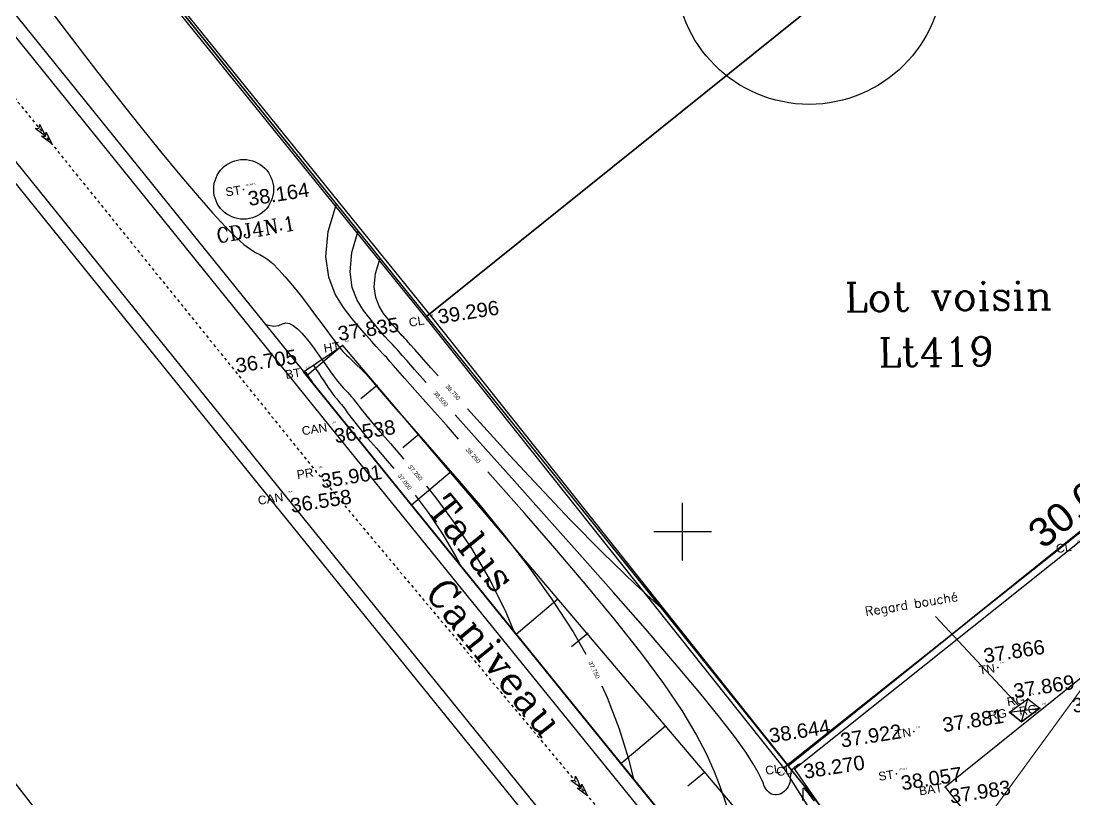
# Model space of a CAD drawing. Header units: metres. Extents: x 394092 to 394268, y 588562 to 588788.
# Drawn here: x 394152.08 to 394188.6, y 588640.69 to 588667.7 of the extents above; entities that cross this region are included whole.
import ezdxf
from ezdxf.enums import TextEntityAlignment as Align

# ---------------------------------------------------------------- set-up
doc = ezdxf.new("R2010")
doc.units = ezdxf.units.M
doc.linetypes.add('ACAD_ISO03W100', pattern=[30, 12, -18])
for name, color, linetype in [('BAS TALURE', 9, 'Continuous'), ('BATIMENT', 6, 'Continuous'), ('CADRE', 7, 'Continuous'), ('CANIVEAU', 5, 'Continuous'), ('Carroyage(1)_Croix', 7, 'Continuous'), ('CLOTURE', 7, 'Continuous'), ('CN_01_00', 7, 'Continuous'), ('Cotation Courbes de niveau', 7, 'Continuous'), ('Cotation Linéaire', 1, 'Continuous'), ('HAUT TALURE', 8, 'Continuous'), ('IL', 70, 'Continuous'), ('ILOT', 70, 'Continuous'), ('L', 10, 'Continuous'), ('REGARD', 1, 'Continuous'), ('Talus', 35, 'Continuous'), ('TF', 160, 'Continuous'), ('TopoAlt', 150, 'Continuous'), ('TopoCod', 1, 'Continuous'), ('TOPOJIS', 7, 'Continuous'), ('TopoMat', 3, 'Continuous')]:
    doc.layers.add(name, color=color, linetype=linetype)
doc.styles.add('ROMANC', font='romanc.shx', dxfattribs={"height": 10})
doc.styles.get("Standard").update_dxf_attribs({"font": 'arial.ttf'})
doc.dimstyles.new('ISO-25', dxfattribs={"dimtxt": 2.5, "dimasz": 2.5, "dimexe": 1.25, "dimexo": 0.625, "dimtad": 1, "dimdec": 3, "dimzin": 1, "dimtxsty": 'Standard', "dimcen": 2.5, "dimadec": 0, "dimazin": 0, "dimtfac": 1, "dimtdec": 3, "dimtmove": 0, "dimatfit": 3, "dimfxl": 1, "dimarcsym": 0})

# ---------------------------------------------------------------- blocks, each defined once
blk = doc.blocks.new('TCPOINT')
at = {"color": 0}
blk.add_point((0, 0), dxfattribs=at)
at = {"layer": 'TopoAlt'}
blk.add_attdef('ALT', text='', height=0.5, dxfattribs=at).set_placement((0.1, -0.1), align=Align.TOP_LEFT)
at = {"layer": 'TopoCod'}
blk.add_attdef('COD', text='', height=0.3, dxfattribs=at).set_placement((-0.1, 0), align=Align.MIDDLE_RIGHT)
at = {"layer": 'TopoMat'}
blk.add_attdef('MAT', (0.1, 0.1), '', height=0.3, dxfattribs=at)
blk = doc.blocks.new('ffgh')
at = {"color": 0, "flags": 128}
for points in [[(394337.682, 588987.472), (394337.821, 588987.906), (394337.892, 588987.467), (394337.892, 588987.467), (394337.79, 588987.558), (394337.682, 588987.472)], [(394337.682, 588987.472), (394337.821, 588987.906), (394337.892, 588987.467), (394337.892, 588987.467), (394337.79, 588987.558), (394337.682, 588987.472)], [(394337.65, 588987.123), (394337.79, 588987.558), (394337.86, 588987.118), (394337.86, 588987.118), (394337.758, 588987.21), (394337.65, 588987.123)]]:
    blk.add_lwpolyline(points, dxfattribs=at)
blk = doc.blocks.new('*D14')
at = {"layer": 'Defpoints', "color": 0, "transparency": 16777216}
for p in [(394120.614, 588761.996), (394247.991, 588603.509), (394247.991, 588603.509)]:
    blk.add_point(p, dxfattribs=at)
at = {"color": 0, "lineweight": 13, "transparency": 16777216, "insert": (394185.492, 588683.709), "char_height": 1.5, "attachment_point": 5, "rotation": 308.7891}
blk.add_mtext('203,330', dxfattribs=at)

msp = doc.modelspace()

# ---------------------------------------------------------------- hatches: boundary and pattern name
at = {"layer": 'BATIMENT', "lineweight": 13}
h = msp.add_hatch(dxfattribs=at)
h.set_pattern_fill('ANSI31', color=256, angle=8.91865)
h.set_pattern_definition([(53.91864724, (95911.749, -54374.0705), (-2.565976575, 1.869863422), [])])
h.paths.add_polyline_path([(394199.1027, 588653.2039), (394184.0994, 588641.1411), (394195.9924, 588626.1627), (394208.4362, 588610.8923), (394216.9051, 588617.404), (394210.8939, 588624.9088), (394211.3172, 588630.5132), (394214.9368, 588633.462)])
h.paths.add_polyline_path([(394192.1631, 588649.2622), (394194.5261, 588649.633), (394194.4073, 588650.3901), (394192.0443, 588650.0193)], flags=25)
h.paths.add_polyline_path([(394195.6969, 588649.7849), (394198.0598, 588650.1558), (394197.941, 588650.9129), (394195.578, 588650.5421)], flags=24)
h.paths.add_polyline_path([(394195.0566, 588650.8333), (394197.4196, 588651.2041), (394197.3008, 588651.9612), (394194.9378, 588651.5904)], flags=25)
h.paths.add_polyline_path([(394194.2637, 588652.8001), (394196.6267, 588653.1709), (394196.5078, 588653.928), (394194.1449, 588653.5572)], flags=9)
h.paths.add_polyline_path([(394199.2598, 588652.7224), (394201.6228, 588653.0932), (394201.504, 588653.8503), (394199.141, 588653.4795)], flags=9)
h.paths.add_polyline_path([(394215.0236, 588632.73), (394217.3866, 588633.1008), (394217.2677, 588633.8579), (394214.9048, 588633.4871)], flags=9)
h.paths.add_polyline_path([(394211.404, 588629.7812), (394213.7669, 588630.152), (394213.6481, 588630.9091), (394211.2852, 588630.5383)], flags=25)
h.paths.add_polyline_path([(394211.1741, 588625.3439), (394213.5371, 588625.7147), (394213.4183, 588626.4718), (394211.0553, 588626.101)], flags=25)
h.paths.add_polyline_path([(394210.9807, 588624.1768), (394213.3437, 588624.5476), (394213.2249, 588625.3047), (394210.8619, 588624.9339)], flags=24)
h.paths.add_polyline_path([(394212.6209, 588619.7326), (394214.9838, 588620.1035), (394214.865, 588620.8606), (394212.5021, 588620.4897)], flags=24)
h.paths.add_polyline_path([(394216.5418, 588617.6874), (394218.9048, 588618.0582), (394218.786, 588618.8153), (394216.423, 588618.4445)], flags=9)
h.paths.add_polyline_path([(394216.906, 588616.8393), (394219.2688, 588617.2101), (394219.1501, 588617.9667), (394216.7873, 588617.5959)], flags=9)
h.paths.add_polyline_path([(394203.7539, 588613.2918), (394206.1168, 588613.6626), (394205.998, 588614.4197), (394203.6351, 588614.0489)], flags=25)
h.paths.add_polyline_path([(394203.1194, 588617.1802), (394205.4823, 588617.551), (394205.3635, 588618.3081), (394203.0006, 588617.9373)], flags=25)
h.paths.add_polyline_path([(394198.4591, 588620.513), (394200.8221, 588620.8838), (394200.7033, 588621.6409), (394198.3403, 588621.2701)], flags=25)
h.paths.add_polyline_path([(394197.1363, 588621.984), (394199.4993, 588622.3548), (394199.3805, 588623.1119), (394197.0175, 588622.7411)], flags=25)
h.paths.add_polyline_path([(394194.2047, 588625.0327), (394196.5677, 588625.4035), (394196.4489, 588626.1606), (394194.0859, 588625.7898)], flags=25)
h.paths.add_polyline_path([(394196.071, 588626.0026), (394198.434, 588626.3735), (394198.3152, 588627.1306), (394195.9522, 588626.7597)], flags=25)
h.paths.add_polyline_path([(394195.4564, 588626.6253), (394197.8193, 588626.9961), (394197.7005, 588627.7532), (394195.3375, 588627.3824)], flags=25)
h.paths.add_polyline_path([(394191.3426, 588629.2122), (394193.7056, 588629.583), (394193.5868, 588630.3401), (394191.2238, 588629.9693)], flags=25)
h.paths.add_polyline_path([(394192.2284, 588630.7954), (394194.5913, 588631.1663), (394194.4725, 588631.9234), (394192.1096, 588631.5525)], flags=25)
h.paths.add_polyline_path([(394187.8454, 588633.2171), (394190.2084, 588633.5879), (394190.0895, 588634.345), (394187.7266, 588633.9742)], flags=25)
h.paths.add_polyline_path([(394185.7916, 588636.4743), (394188.1545, 588636.8451), (394188.0357, 588637.6022), (394185.6727, 588637.2314)], flags=25)
h.paths.add_polyline_path([(394184.295, 588638.181), (394186.6579, 588638.5518), (394186.5391, 588639.3089), (394184.1762, 588638.9381)], flags=25)
h.paths.add_polyline_path([(394184.1862, 588640.4091), (394186.5492, 588640.7799), (394186.4304, 588641.537), (394184.0674, 588641.1662)], flags=9)
h.paths.add_polyline_path([(394182.5013, 588640.8704), (394184.8643, 588641.2413), (394184.7455, 588641.9984), (394182.3825, 588641.6275)], flags=9)
h.paths.add_polyline_path([(394183.9424, 588642.8857), (394186.3054, 588643.2565), (394186.1866, 588644.0136), (394183.8236, 588643.6428)], flags=9)
h.paths.add_polyline_path([(394186.3997, 588644.0615), (394188.7627, 588644.4323), (394188.6439, 588645.1894), (394186.2809, 588644.8186)], flags=25)
h.paths.add_polyline_path([(394188.4357, 588643.5528), (394190.7987, 588643.9237), (394190.6798, 588644.6808), (394188.3169, 588644.31)], flags=24)
h.paths.add_polyline_path([(394197.4287, 588634.5396), (394203.9372, 588639.0675), (394203.0806, 588640.2988), (394196.5721, 588635.771)], flags=24)
h.paths.add_polyline_path([(394199.7943, 588634.2898), (394202.4719, 588636.1526), (394201.6153, 588637.384), (394198.9376, 588635.5212)], flags=24)

# ---------------------------------------------------------------- linework, layer by layer
at = {"color": 0, "ltscale": 0.001, "elevation": 0.054, "flags": 128}
for points in [[(394164.429, 588655.0785), (394163.8519, 588654.604)], [(394165.8779, 588653.37), (394165.3008, 588652.8956)], [(394171.726, 588646.4742), (394171.149, 588645.9998)], [(394175.7643, 588641.6505), (394175.1872, 588641.176)]]:
    msp.add_lwpolyline(points, dxfattribs=at)
at = {"elevation": 0.1, "flags": 128}
msp.add_lwpolyline([(394186.6449, 588643.9684), (394183.77, 588647.0526)], dxfattribs=at)
at = {"lineweight": 30}
msp.add_circle((394159.7882, 588661.8616, 0.383), 1.0367, dxfattribs=at)
at = {"layer": 'BAS TALURE', "elevation": -1.412, "flags": 128}
msp.add_lwpolyline([(394221.4534, 588581.8209), (394215.1092, 588589.7085), (394206.6241, 588600.1763), (394184.557, 588627.4937), (394177.288, 588636.4936), (394161.8639, 588655.534), (394163.2161, 588656.4465)], dxfattribs=at)
at = {"layer": 'BATIMENT', "elevation": 2.744, "flags": 128}
msp.add_lwpolyline([(394216.9051, 588617.404), (394210.8939, 588624.9088), (394211.3172, 588630.5132), (394214.9368, 588633.462), (394199.1027, 588653.2039), (394184.0994, 588641.1411), (394195.9924, 588626.1627), (394208.4362, 588610.8923), (394216.9051, 588617.404)], dxfattribs=at)
at = {"layer": 'CANIVEAU', "flags": 128}
for points, elevation in [([(394139.4143, 588683.3758), (394163.152, 588653.9365), (394177.3872, 588636.3712), (394184.6656, 588627.3593), (394208.5485, 588597.7941), (394214.0425, 588591.0347)], -1.163), ([(394139.0406, 588683.0745), (394162.7787, 588653.6347), (394177.0141, 588636.0693), (394184.2922, 588627.0577), (394208.1756, 588597.4919), (394213.67, 588590.732)], -1.163), ([(394219.5522, 588579.076), (394211.4432, 588589.1506), (394206.1494, 588595.6576), (394182.0641, 588625.4974), (394175.2057, 588633.9695), (394161.2575, 588651.2217), (394137.565, 588680.6029)], -1.441), ([(394219.1782, 588578.775), (394211.0701, 588588.8487), (394205.7765, 588595.3554), (394181.6908, 588625.1956), (394174.8327, 588633.6675), (394160.884, 588650.9202), (394137.1913, 588680.3015)], -1.441)]:
    msp.add_lwpolyline(points, dxfattribs=dict(at, elevation=elevation))
at = {"layer": 'CANIVEAU', "color": 0, "linetype": 'ACAD_ISO03W100', "ltscale": 0.001, "elevation": -1.702, "flags": 128}
msp.add_lwpolyline([(394137.7844, 588682.4828), (394148.789, 588668.8342), (394155.4942, 588660.5188), (394159.9048, 588655.0489), (394162.3067, 588652.0721), (394176.4311, 588635.1913), (394183.1197, 588626.3499), (394188.1325, 588620.1418), (394207.2084, 588596.5183), (394212.5566, 588589.9413), (394216.8863, 588584.5602), (394219.6206, 588581.1618), (394220.4596, 588580.1317)], dxfattribs=at)
at = {"layer": 'Carroyage(1)_Croix', "ltscale": 0.001}
for p, q in [((394175, 588649), (394175, 588651)), ((394174, 588650), (394176, 588650))]:
    msp.add_line(p, q, dxfattribs=at)
at = {"layer": 'CLOTURE', "flags": 128}
for points, elevation in [([(394141.221, 588688.7549), (394153.6373, 588673.1154), (394166.2843, 588657.4538), (394178.6417, 588641.9096)], 1.019), ([(394141.08, 588688.643), (394153.4968, 588673.0029), (394166.1438, 588657.3412), (394178.4947, 588641.8052), (394179.8359, 588639.6834), (394179.8359, 588639.6834)], 1.019), ([(394178.4947, 588641.8052), (394202.0042, 588660.4799)], 0.863), ([(394223.314, 588633.7269), (394212.7087, 588647.0407), (394203.3469, 588658.6679), (394202.0205, 588660.2768), (394200.9708, 588659.451), (394188.5703, 588649.4952), (394178.88, 588641.7624), (394180.2142, 588639.8268)], 0.205)]:
    msp.add_lwpolyline(points, dxfattribs=dict(at, elevation=elevation))
at = {"layer": 'CN_01_00', "color": 7, "flags": 128}
for points, elevation in [([(394153.0551, 588668.1146), (394153.8578, 588667.0549), (394154.6558, 588666.0167), (394155.4375, 588665.015), (394156.1917, 588664.0639), (394156.9072, 588663.1774), (394157.5729, 588662.3696), (394158.1777, 588661.6547), (394158.7103, 588661.0466), (394159.1597, 588660.5596), (394159.5192, 588660.2009), (394159.8011, 588659.9514), (394160.0221, 588659.785), (394160.1988, 588659.676), (394160.348, 588659.5982), (394160.4866, 588659.5258), (394160.6311, 588659.4329), (394160.7983, 588659.2935), (394161.0006, 588659.0887), (394161.2322, 588658.8274), (394161.483, 588658.5258), (394161.7429, 588658.1998), (394162.0017, 588657.8656), (394162.2494, 588657.5391), (394162.4756, 588657.2363), (394162.6704, 588656.9733), (394162.8264, 588656.762), (394162.9479, 588656.5979), (394163.0422, 588656.4721), (394163.1162, 588656.3761), (394163.1772, 588656.3011), (394163.2324, 588656.2384), (394163.2888, 588656.1793), (394163.3536, 588656.1151), (394163.4322, 588656.039), (394163.5226, 588655.9523), (394163.6211, 588655.8578), (394163.7239, 588655.7586), (394163.8271, 588655.6578), (394163.9271, 588655.5585), (394164.0201, 588655.4637), (394164.1023, 588655.3764), (394164.1738, 588655.2958), (394164.2494, 588655.206), (394164.3481, 588655.0872), (394164.4885, 588654.9195), (394164.6895, 588654.6831), (394164.9699, 588654.3582), (394165.3483, 588653.925), (394165.8437, 588653.3637), (394166.4661, 588652.6612), (394167.1913, 588651.8319), (394167.9862, 588650.897), (394168.8179, 588649.8775), (394169.6535, 588648.7947), (394170.4599, 588647.6696), (394171.2044, 588646.5234), (394171.645, 588645.7456)], 37.75), ([(394167.239, 588653.2053), (394166.8139, 588653.6811), (394166.1905, 588654.3808), (394165.7177, 588654.9144), (394165.3722, 588655.307), (394165.131, 588655.5835), (394164.971, 588655.7687), (394164.869, 588655.8877), (394164.8019, 588655.9654), (394164.7466, 588656.0267), (394164.6831, 588656.0936), (394164.6039, 588656.1758), (394164.5046, 588656.2803), (394164.3809, 588656.4139), (394164.2285, 588656.5834), (394164.0429, 588656.7957), (394163.8198, 588657.0577), (394163.5549, 588657.3761), (394163.2539, 588657.7606), (394162.9632, 588658.232), (394162.7392, 588658.8139), (394162.6382, 588659.53), (394162.7169, 588660.4039), (394163.0034, 588661.3645)], 38.25), ([(394166.1197, 588655.1609), (394166.0917, 588655.1923), (394165.7141, 588655.6184), (394165.4537, 588655.9141), (394165.2853, 588656.1068), (394165.1838, 588656.224), (394165.1239, 588656.2929), (394165.0805, 588656.3409), (394165.0322, 588656.3918), (394164.9719, 588656.4544), (394164.8964, 588656.5339), (394164.8023, 588656.6356), (394164.6863, 588656.7646), (394164.545, 588656.9261), (394164.3753, 588657.1254), (394164.1737, 588657.3677), (394163.9446, 588657.6603), (394163.7234, 588658.0191), (394163.5529, 588658.462), (394163.4761, 588659.0069), (394163.5359, 588659.6719), (394163.76, 588660.423)], 38.5), ([(394166.5337, 588655.3924), (394166.2806, 588655.6758), (394165.9489, 588656.0487), (394165.7216, 588656.3056), (394165.5765, 588656.4706), (394165.4917, 588656.5678), (394165.445, 588656.6212), (394165.4145, 588656.6551), (394165.3813, 588656.69), (394165.34, 588656.7329), (394165.2882, 588656.7875), (394165.2236, 588656.8572), (394165.144, 588656.9457), (394165.0472, 588657.0565), (394164.9307, 588657.1932), (394164.7924, 588657.3594), (394164.6353, 588657.5601), (394164.4836, 588657.8062), (394164.3666, 588658.11), (394164.3139, 588658.4838), (394164.355, 588658.9399), (394164.5165, 588659.4816)], 38.75), ([(394160.5144, 588657.2076), (394160.5985, 588657.1659), (394160.8364, 588657.1177), (394161.0055, 588657.1422), (394161.1337, 588657.1941), (394161.2491, 588657.2285), (394161.3742, 588657.2093), (394161.5107, 588657.1374), (394161.6549, 588657.0229), (394161.8031, 588656.8757), (394161.9516, 588656.706), (394162.0967, 588656.5238), (394162.2347, 588656.3392), (394162.3619, 588656.1621), (394162.4757, 588656.0006), (394162.5771, 588655.855), (394162.6681, 588655.7234), (394162.7508, 588655.6041), (394162.8273, 588655.4952), (394162.8996, 588655.3949), (394162.9698, 588655.3015), (394163.0398, 588655.2131), (394163.1113, 588655.1284), (394163.1837, 588655.0467), (394163.2558, 588654.9682), (394163.3265, 588654.8927), (394163.3947, 588654.82), (394163.4594, 588654.7501), (394163.5193, 588654.683), (394163.5734, 588654.6184), (394163.6228, 588654.5541), (394163.6785, 588654.479), (394163.7533, 588654.3794), (394163.8604, 588654.2421), (394164.0129, 588654.0535), (394164.2239, 588653.8003), (394164.5064, 588653.4691), (394164.8735, 588653.0462), (394165.3323, 588652.521), (394165.345, 588652.5061)], 37.25), ([(394161.8553, 588655.5447), (394161.8633, 588655.5516), (394161.9014, 588655.5465), (394161.944, 588655.5086), (394161.9938, 588655.442), (394162.0535, 588655.3508), (394162.125, 588655.2392), (394162.2062, 588655.1121), (394162.2143, 588655.0994)], 36.75), ([(394162.2032, 588655.763), (394162.2077, 588655.7564), (394162.3004, 588655.6199), (394162.3916, 588655.4836), (394162.4811, 588655.349), (394162.5681, 588655.218), (394162.6523, 588655.0922), (394162.7332, 588654.9731), (394162.8102, 588654.8626), (394162.8829, 588654.7622), (394162.9509, 588654.673), (394163.0142, 588654.594), (394163.0731, 588654.5234), (394163.1278, 588654.4597), (394163.1786, 588654.4011), (394163.2255, 588654.3459), (394163.2689, 588654.2926), (394163.3089, 588654.2394), (394163.3474, 588654.1833), (394163.393, 588654.1154), (394163.4559, 588654.0255), (394163.5464, 588653.9034), (394163.6746, 588653.7388), (394163.8509, 588653.5214), (394164.0854, 588653.2411), (394164.3884, 588652.8875), (394164.7653, 588652.4524), (394164.9965, 588652.1787)], 37), ([(394179.1514, 588641.979), (394179.1105, 588641.9593), (394179.0331, 588641.9206), (394178.9607, 588641.8812), (394178.8958, 588641.8403), (394178.8405, 588641.7972), (394178.7974, 588641.7514), (394178.7679, 588641.7022), (394178.7498, 588641.6499), (394178.7401, 588641.5947), (394178.7359, 588641.5371), (394178.734, 588641.4774), (394178.7314, 588641.4159), (394178.7252, 588641.3529), (394178.7122, 588641.2889), (394178.6901, 588641.2243), (394178.6592, 588641.1606), (394178.6204, 588641.0994), (394178.5744, 588641.0421), (394178.5223, 588640.9905), (394178.4649, 588640.9461), (394178.4031, 588640.9105), (394178.3377, 588640.8853), (394178.2698, 588640.872), (394178.2005, 588640.8713), (394178.1314, 588640.8841), (394178.0636, 588640.911), (394177.9985, 588640.9527), (394177.9375, 588641.0099), (394177.8819, 588641.0834), (394177.833, 588641.1739), (394177.7878, 588641.2856), (394177.7256, 588641.4369), (394177.6215, 588641.65), (394177.4504, 588641.9468), (394177.1872, 588642.3493), (394176.807, 588642.8795), (394176.2846, 588643.5595), (394175.5951, 588644.4113), (394174.7256, 588645.4448), (394173.7121, 588646.6213), (394172.6025, 588647.89), (394171.4452, 588649.2001), (394170.288, 588650.501), (394169.1792, 588651.7417), (394168.1668, 588652.8716), (394167.299, 588653.8398), (394167.1183, 588654.0419)], 38.5), ([(394174.2811, 588647.3321), (394173.3543, 588648.1771), (394172.2291, 588649.2704), (394171.1093, 588650.4093), (394170.0281, 588651.5471), (394169.0183, 588652.6369), (394168.113, 588653.632), (394167.5513, 588654.2565)], 38.75), ([(394176.5679, 588640.3753), (394176.4496, 588640.7319), (394176.3053, 588641.1589), (394176.1107, 588641.6672), (394175.8418, 588642.2678), (394175.4744, 588642.9717), (394174.9845, 588643.7899), (394174.348, 588644.7333), (394173.5519, 588645.8043), (394172.628, 588646.9707), (394171.6195, 588648.1915), (394170.5694, 588649.4259), (394169.5207, 588650.633), (394168.5166, 588651.7718), (394168.2539, 588652.0669)], 38.25), ([(394166.1275, 588651.5666), (394166.4515, 588651.1629), (394167.0661, 588650.3335), (394167.6868, 588649.4064), (394168.2908, 588648.3832), (394168.8551, 588647.2658), (394169.1666, 588646.5149)], 37.25), ([(394165.7338, 588651.2653), (394166.1829, 588650.6584), (394166.6892, 588649.9015), (394167.1816, 588649.0672), (394167.3196, 588648.7939)], 37), ([(394172.1968, 588644.6478), (394172.3835, 588644.2509), (394172.8016, 588643.1589), (394173.1248, 588642.1146), (394173.2983, 588641.4166)], 37.75), ([(394179.5718, 588640.6566), (394179.4611, 588640.8028), (394179.3641, 588640.9292), (394179.2846, 588641.0269), (394179.226, 588641.0874), (394179.1902, 588641.104), (394179.1728, 588641.0797), (394179.1673, 588641.0195), (394179.1676, 588640.9288), (394179.1673, 588640.8125), (394179.1602, 588640.6759)], 38.25)]:
    msp.add_lwpolyline(points, dxfattribs=dict(at, elevation=elevation))
at = {"layer": 'HAUT TALURE', "elevation": 0.054, "flags": 128}
msp.add_lwpolyline([(394163.2161, 588656.4465), (394178.1322, 588638.8583), (394185.2283, 588630.3354), (394209.1512, 588601.1696), (394216.8617, 588591.4727), (394223.3432, 588583.074), (394221.4534, 588581.8209)], dxfattribs=at)
at = {"layer": 'IL'}
msp.add_lwpolyline([(394120.61, 588761.997), (394247.987, 588603.51), (394236.529, 588569.878), (394110.794, 588726.321), (394115.233, 588757.675)], close=True, dxfattribs=at)
msp.add_lwpolyline([(394093.2551, 588716.3007), (394102.426, 588704.56), (394114.738, 588688.799), (394127.049, 588673.038), (394139.361, 588657.277), (394162.754, 588627.33), (394168.989, 588626.415), (394187.464, 588593.381), (394204.2312, 588563.3996)], dxfattribs=at)
at = {"layer": 'ILOT'}
msp.add_circle((394179.3905, 588669.4375), 4.63, dxfattribs=at)
at = {"layer": 'L'}
for points in [[(394176.991, 588691.846), (394189.52, 588676.257), (394166.134, 588657.465), (394153.605, 588673.055)], [(394189.52, 588676.257), (394202.049, 588660.668), (394178.663, 588641.876), (394166.134, 588657.465)], [(394202.049, 588660.668), (394214.578, 588645.078), (394191.192, 588626.287), (394178.663, 588641.876)]]:
    msp.add_lwpolyline(points, close=True, dxfattribs=at)
msp.add_lwpolyline([(394114.865, 588636.3996), (394115.298, 588639.35), (394139.361, 588657.277), (394162.754, 588627.33), (394144.5051, 588630.0089)], dxfattribs=at)
at = {"layer": 'REGARD', "flags": 128}
for points, elevation in [([(394186.3287, 588643.732), (394186.9611, 588644.2047), (394187.3811, 588643.8759)], 0.1), ([(394186.3287, 588643.732), (394186.9611, 588644.2047), (394187.3811, 588643.8759), (394186.7488, 588643.4031), (394186.3287, 588643.732)], 0.1), ([(394186.7488, 588643.4031), (394186.9611, 588644.2047)], 0.049), ([(394186.3287, 588643.732), (394187.3811, 588643.8759)], 0.1), ([(394186.7488, 588643.4031), (394187.3811, 588643.8759)], 0.049), ([(394186.3287, 588643.732), (394186.7488, 588643.4031)], 0.112)]:
    msp.add_lwpolyline(points, dxfattribs=dict(at, elevation=elevation))
at = {"layer": 'Talus', "color": 0, "ltscale": 0.001}
for p, q in [((394163.2161, 588656.4465, 0.054), (394161.9764, 588655.3952, -1.5715)), ((394166.9451, 588652.0495, 0.054), (394165.6064, 588650.9141, -1.7014)), ((394170.6742, 588647.6524, 0.054), (394169.2363, 588646.4331, -1.8313)), ((394174.4032, 588643.2554, 0.054), (394172.8663, 588641.952, -1.9611))]:
    msp.add_line(p, q, dxfattribs=at)
at = {"layer": 'TF'}
msp.add_lwpolyline([(394176.991, 588691.846), (394189.52, 588676.257), (394166.134, 588657.465), (394153.605, 588673.055)], close=True, dxfattribs=at)

# ---------------------------------------------------------------- block references
at = {"rotation": 224.0796764171879}
for p in [(267700.665, 1286100.7723, -1.702), (267719.2301, 1286078.1738, -1.702)]:
    msp.add_blockref('ffgh', p, dxfattribs=at)
at = {"layer": 'TOPOJIS'}
ref = msp.add_blockref('TCPOINT', (394159.7882, 588661.8616, 38.164), dxfattribs=dict(at, rotation=8.918647236070969))
ref.add_attrib('MAT', 'CDJ4N.1', (394159.8715, 588661.9759, 38.164), dxfattribs={"layer": 'TopoMat', "height": 0.06, "rotation": 8.91865})
ref.add_attrib('ALT', '38.164', dxfattribs={"layer": 'TopoAlt', "height": 0.5, "rotation": 8.91865}).set_placement((394159.9025, 588661.7783, 38.164), align=Align.TOP_LEFT)
ref.add_attrib('COD', 'ST', dxfattribs={"layer": 'TopoCod', "height": 0.3, "rotation": 8.91865}).set_placement((394159.6894, 588661.8461, 38.164), align=Align.MIDDLE_RIGHT)
ref = msp.add_blockref('TCPOINT', (394166.1438, 588657.3412, 39.296), dxfattribs=dict(at, rotation=8.918647236070969))
ref.add_attrib('MAT', '349', (394166.2271, 588657.4555, 39.296), dxfattribs={"layer": 'TopoMat', "height": 0.06, "rotation": 8.91865})
ref.add_attrib('ALT', '39.296', dxfattribs={"layer": 'TopoAlt', "height": 0.5, "rotation": 8.91865}).set_placement((394166.4843, 588657.6891, 39.296), align=Align.TOP_LEFT)
ref.add_attrib('COD', 'CL', dxfattribs={"layer": 'TopoCod', "height": 0.3, "rotation": 8.91865}).set_placement((394166.045, 588657.3257, 39.296), align=Align.MIDDLE_RIGHT)
ref = msp.add_blockref('TCPOINT', (394163.2161, 588656.4465, 37.835), dxfattribs=dict(at, rotation=8.918647236070969))
ref.add_attrib('MAT', '353', (394163.2994, 588656.5608, 37.835), dxfattribs={"layer": 'TopoMat', "height": 0.06, "rotation": 8.91865})
ref.add_attrib('ALT', '37.835', dxfattribs={"layer": 'TopoAlt', "height": 0.5, "rotation": 8.91865}).set_placement((394163.0184, 588657.0995, 37.835), align=Align.TOP_LEFT)
ref.add_attrib('COD', 'HT', dxfattribs={"layer": 'TopoCod', "height": 0.3, "rotation": 8.91865}).set_placement((394163.1173, 588656.431, 37.835), align=Align.MIDDLE_RIGHT)
ref = msp.add_blockref('TCPOINT', (394161.8639, 588655.534, 36.705), dxfattribs=dict(at, rotation=8.918647236070969))
ref.add_attrib('MAT', '352', (394161.9472, 588655.6483, 36.705), dxfattribs={"layer": 'TopoMat', "height": 0.06, "rotation": 8.91865})
ref.add_attrib('ALT', '36.705', dxfattribs={"layer": 'TopoAlt', "height": 0.5, "rotation": 8.91865}).set_placement((394159.4747, 588655.9911, 36.705), align=Align.TOP_LEFT)
ref.add_attrib('COD', 'BT', dxfattribs={"layer": 'TopoCod', "height": 0.3, "rotation": 8.91865}).set_placement((394161.7651, 588655.5185, 36.705), align=Align.MIDDLE_RIGHT)
ref = msp.add_blockref('TCPOINT', (394162.7787, 588653.6347, 36.538), dxfattribs=dict(at, rotation=8.918647236070969))
ref.add_attrib('MAT', '350', (394162.862, 588653.749, 36.538), dxfattribs={"layer": 'TopoMat', "height": 0.06, "rotation": 8.91865})
ref.add_attrib('ALT', '36.538', dxfattribs={"layer": 'TopoAlt', "height": 0.5, "rotation": 8.91865}).set_placement((394162.893, 588653.5514, 36.538), align=Align.TOP_LEFT)
ref.add_attrib('COD', 'CAN', dxfattribs={"layer": 'TopoCod', "height": 0.3, "rotation": 8.91865}).set_placement((394162.68, 588653.6192, 36.538), align=Align.MIDDLE_RIGHT)
ref = msp.add_blockref('TCPOINT', (394162.3067, 588652.0721, 35.901), dxfattribs=dict(at, rotation=8.918647236070969))
ref.add_attrib('MAT', '351', (394162.39, 588652.1864, 35.901), dxfattribs={"layer": 'TopoMat', "height": 0.06, "rotation": 8.91865})
ref.add_attrib('ALT', '35.901', dxfattribs={"layer": 'TopoAlt', "height": 0.5, "rotation": 8.91865}).set_placement((394162.421, 588651.9888, 35.901), align=Align.TOP_LEFT)
ref.add_attrib('COD', 'PR', dxfattribs={"layer": 'TopoCod', "height": 0.3, "rotation": 8.91865}).set_placement((394162.2079, 588652.0566, 35.901), align=Align.MIDDLE_RIGHT)
ref = msp.add_blockref('TCPOINT', (394161.2575, 588651.2217, 36.558), dxfattribs=dict(at, rotation=8.918647236070969))
ref.add_attrib('MAT', '354', (394161.3407, 588651.336, 36.558), dxfattribs={"layer": 'TopoMat', "height": 0.06, "rotation": 8.91865})
ref.add_attrib('ALT', '36.558', dxfattribs={"layer": 'TopoAlt', "height": 0.5, "rotation": 8.91865}).set_placement((394161.3717, 588651.1384, 36.558), align=Align.TOP_LEFT)
ref.add_attrib('COD', 'CAN', dxfattribs={"layer": 'TopoCod', "height": 0.3, "rotation": 8.91865}).set_placement((394161.1587, 588651.2062, 36.558), align=Align.MIDDLE_RIGHT)
ref = msp.add_blockref('TCPOINT', (394188.5703, 588649.4952, 39.004), dxfattribs=dict(at, rotation=8.918647236070969))
ref.add_attrib('MAT', '274', (394188.6536, 588649.6095, 39.004), dxfattribs={"layer": 'TopoMat', "height": 0.06, "rotation": 8.91865})
ref.add_attrib('ALT', '39.004', dxfattribs={"layer": 'TopoAlt', "height": 0.5, "rotation": 8.91865}).set_placement((394188.9152, 588649.2402, 39.004), align=Align.TOP_LEFT)
ref.add_attrib('COD', 'CL', dxfattribs={"layer": 'TopoCod', "height": 0.3, "rotation": 8.91865}).set_placement((394188.4716, 588649.4797, 39.004), align=Align.MIDDLE_RIGHT)
ref = msp.add_blockref('TCPOINT', (394185.9199, 588645.2854, 37.866), dxfattribs=dict(at, rotation=8.918647236070969))
ref.add_attrib('MAT', '277', (394186.0032, 588645.3997, 37.866), dxfattribs={"layer": 'TopoMat', "height": 0.06, "rotation": 8.91865})
ref.add_attrib('ALT', '37.866', dxfattribs={"layer": 'TopoAlt', "height": 0.5, "rotation": 8.91865}).set_placement((394185.3926, 588645.93, 37.866), align=Align.TOP_LEFT)
ref.add_attrib('COD', 'TN', dxfattribs={"layer": 'TopoCod', "height": 0.3, "rotation": 8.91865}).set_placement((394185.8212, 588645.2699, 37.866), align=Align.MIDDLE_RIGHT)
ref = msp.add_blockref('TCPOINT', (394186.9611, 588644.2047, 37.869), dxfattribs=dict(at, rotation=8.918647236070969))
ref.add_attrib('MAT', '299', (394187.0444, 588644.319, 37.869), dxfattribs={"layer": 'TopoMat', "height": 0.06, "rotation": 8.91865})
ref.add_attrib('ALT', '37.869', dxfattribs={"layer": 'TopoAlt', "height": 0.5, "rotation": 8.91865}).set_placement((394186.4272, 588644.7102, 37.869), align=Align.TOP_LEFT)
ref.add_attrib('COD', 'RG', dxfattribs={"layer": 'TopoCod', "height": 0.3, "rotation": 8.91865}).set_placement((394186.8623, 588644.1892, 37.869), align=Align.MIDDLE_RIGHT)
ref = msp.add_blockref('TCPOINT', (394187.3811, 588643.8759, 37.818), dxfattribs=dict(at, rotation=8.918647236070969))
ref.add_attrib('MAT', '298', (394187.4644, 588643.9902, 37.818), dxfattribs={"layer": 'TopoMat', "height": 0.06, "rotation": 8.91865})
ref.add_attrib('ALT', '37.818', dxfattribs={"layer": 'TopoAlt', "height": 0.5, "rotation": 8.91865}).set_placement((394188.4632, 588644.2016, 37.818), align=Align.TOP_LEFT)
ref.add_attrib('COD', 'RG', dxfattribs={"layer": 'TopoCod', "height": 0.3, "rotation": 8.91865}).set_placement((394187.2823, 588643.8604, 37.818), align=Align.MIDDLE_RIGHT)
ref = msp.add_blockref('TCPOINT', (394186.3287, 588643.732, 37.881), dxfattribs=dict(at, rotation=8.918647236070969))
ref.add_attrib('MAT', '300', (394186.412, 588643.8463, 37.881), dxfattribs={"layer": 'TopoMat', "height": 0.06, "rotation": 8.91865})
ref.add_attrib('ALT', '37.881', dxfattribs={"layer": 'TopoAlt', "height": 0.5, "rotation": 8.91865}).set_placement((394183.9699, 588643.5344, 37.881), align=Align.TOP_LEFT)
ref.add_attrib('COD', 'RG', dxfattribs={"layer": 'TopoCod', "height": 0.3, "rotation": 8.91865}).set_placement((394186.2299, 588643.7165, 37.881), align=Align.MIDDLE_RIGHT)
ref = msp.add_blockref('TCPOINT', (394178.4947, 588641.8052, 38.644), dxfattribs=dict(at, rotation=8.918647236070969))
ref.add_attrib('MAT', '357', (394178.578, 588641.9195, 38.644), dxfattribs={"layer": 'TopoMat', "height": 0.06, "rotation": 8.91865})
ref.add_attrib('ALT', '38.644', dxfattribs={"layer": 'TopoAlt', "height": 0.5, "rotation": 8.91865}).set_placement((394177.9602, 588643.1633, 1.019), align=Align.TOP_LEFT)
ref.add_attrib('COD', 'CL', dxfattribs={"layer": 'TopoCod', "height": 0.3, "rotation": 8.91865}).set_placement((394178.3959, 588641.7897, 38.644), align=Align.MIDDLE_RIGHT)
ref = msp.add_blockref('TCPOINT', (394183.0149, 588643.0662, 37.922), dxfattribs=dict(at, rotation=8.918647236070969))
ref.add_attrib('MAT', '276', (394183.0982, 588643.1805, 37.922), dxfattribs={"layer": 'TopoMat', "height": 0.06, "rotation": 8.91865})
ref.add_attrib('ALT', '37.922', dxfattribs={"layer": 'TopoAlt', "height": 0.5, "rotation": 8.91865}).set_placement((394180.4321, 588643.001, 0.205), align=Align.TOP_LEFT)
ref.add_attrib('COD', 'TN', dxfattribs={"layer": 'TopoCod', "height": 0.3, "rotation": 8.91865}).set_placement((394182.9161, 588643.0507, 37.922), align=Align.MIDDLE_RIGHT)
ref = msp.add_blockref('TCPOINT', (394178.88, 588641.7624, 38.27), dxfattribs=dict(at, rotation=8.918647236070969))
ref.add_attrib('MAT', '275', (394178.9633, 588641.8767, 38.27), dxfattribs={"layer": 'TopoMat', "height": 0.06, "rotation": 8.91865})
ref.add_attrib('ALT', '38.270', dxfattribs={"layer": 'TopoAlt', "height": 0.5, "rotation": 8.91865}).set_placement((394179.156, 588641.9208, 38.27), align=Align.TOP_LEFT)
ref.add_attrib('COD', 'CL', dxfattribs={"layer": 'TopoCod', "height": 0.3, "rotation": 8.91865}).set_placement((394178.7812, 588641.7469, 38.27), align=Align.MIDDLE_RIGHT)
ref = msp.add_blockref('TCPOINT', (394182.4145, 588641.6024, 38.057), dxfattribs=dict(at, rotation=8.918647236070969))
ref.add_attrib('MAT', 'CDJ.13', (394182.4978, 588641.7167, 38.057), dxfattribs={"layer": 'TopoMat', "height": 0.06, "rotation": 8.91865})
ref.add_attrib('ALT', '38.057', dxfattribs={"layer": 'TopoAlt', "height": 0.5, "rotation": 8.91865}).set_placement((394182.5288, 588641.5191, 38.057), align=Align.TOP_LEFT)
ref.add_attrib('COD', 'ST', dxfattribs={"layer": 'TopoCod', "height": 0.3, "rotation": 8.91865}).set_placement((394182.3158, 588641.5869, 38.057), align=Align.MIDDLE_RIGHT)
ref = msp.add_blockref('TCPOINT', (394184.0994, 588641.1411, 37.983), dxfattribs=dict(at, rotation=8.918647236070969))
ref.add_attrib('MAT', '281', (394184.1827, 588641.2554, 37.983), dxfattribs={"layer": 'TopoMat', "height": 0.06, "rotation": 8.91865})
ref.add_attrib('ALT', '37.983', dxfattribs={"layer": 'TopoAlt', "height": 0.5, "rotation": 8.91865}).set_placement((394184.2137, 588641.0578, 37.983), align=Align.TOP_LEFT)
ref.add_attrib('COD', 'BAT', dxfattribs={"layer": 'TopoCod', "height": 0.3, "rotation": 8.91865}).set_placement((394184.0007, 588641.1256, 37.983), align=Align.MIDDLE_RIGHT)

# ---------------------------------------------------------------- texts
at = {"layer": 'CADRE', "lineweight": 13, "style": 'ROMANC'}
for s, height, rotation, p in [('CDJ4N.1', 0.5, 9.58558, (394160.2064, 588660.4759, -74.837)), ('Lot voisin', 1, 0.63879, (394184.2254, 588658.1557, -38.381)), ('Talus', 1, 309.11919, (394167.7111, 588649.5939, 0.054)), ('Caniveau', 1, 309.11919, (394168.4987, 588645.6419, -37.781))]:
    msp.add_text(s, height=height, rotation=rotation, dxfattribs=at).set_placement(p, align=Align.MIDDLE_CENTER)
msp.add_text('Lt419', height=1, rotation=0.63879, dxfattribs=at).set_placement((394183.7847, 588656.2294), align=Align.MIDDLE)
at = {"layer": 'CADRE', "color": 7, "lineweight": 13, "style": 'ROMANC'}
msp.add_text('Regard bouché', height=0.32, rotation=9.41883, dxfattribs=at).set_placement((394181.3536, 588647.0652, 35.7713))
at = {"layer": 'Cotation Courbes de niveau', "color": 0, "ltscale": 0.001}
for s, rotation, p in [('38.500', 311.80013, (394166.6184, 588654.601, 38.5)), ('38.750', 311.84942, (394167.042, 588654.8242, 38.75)), ('38.250', 311.67583, (394167.7469, 588652.6364, 38.25)), ('37.250', 310.33756, (394165.7415, 588652.0392, 37.25)), ('37.000', 308.65881, (394165.3713, 588651.7239, 37)), ('37.750', 295.18658, (394171.9361, 588645.2021, 37.75))]:
    msp.add_text(s, height=0.15, rotation=rotation, dxfattribs=at).set_placement(p, align=Align.MIDDLE_CENTER)
at = {"layer": 'Cotation Linéaire', "color": 0}
msp.add_text('30.000', height=1, rotation=38.7824, dxfattribs=at).set_placement((394189.1555, 588650.7025), align=Align.CENTER)

# ---------------------------------------------------------------- dimensions: what is measured, and where the dimension line sits
at = {"color": 0, "lineweight": 13}
dim = msp.add_aligned_dim(p1=(394120.614, 588761.996), p2=(394247.991, 588603.509), distance=0, dimstyle='ISO-25', override={"dimtxt": 1.5, "dimasz": 20, "dimdec": 3, "dimzin": 1, "dimse1": 1, "dimse2": 1, "dimsd1": 1, "dimsd2": 1, "dimtdec": 3}, dxfattribs=at)
dim.commit()
dim.dimension.update_dxf_attribs({"geometry": '*D14', "text_midpoint": (394185.4923, 588683.7088)})

doc.saveas('drawing.dxf')
